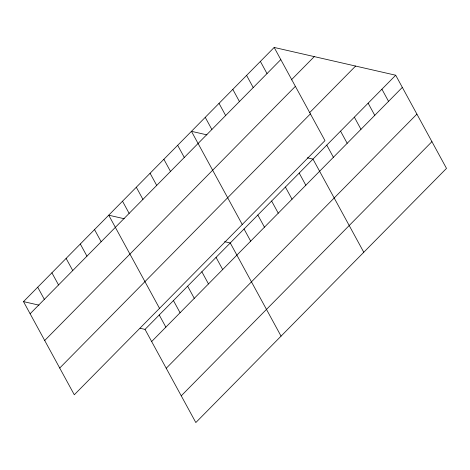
<?xml version="1.0" encoding="UTF-8"?>
<svg xmlns="http://www.w3.org/2000/svg" width="470" height="470" viewBox="0 0 470 470"><rect width="100%" height="100%" fill="white"/><g stroke="black" fill="none" stroke-linecap="round" stroke-linejoin="round"><path stroke-width="0.7" d="M274.175 47.447L324.97 140.612L74.295 394.771L23.5 301.611L274.175 47.447L395.705 75.229L446.5 168.389L195.826 422.554L145.03 329.388L140.107 328.26M30.127 313.766L280.801 59.602M291.3 79.912L314.277 56.617M44.703 340.497L295.377 86.339M309.642 112.659L355.602 66.058M59.719 368.039L310.394 113.881M145.03 329.388L395.705 75.229M151.657 341.543L402.332 87.385M166.233 368.274L416.908 114.116M181.25 395.816L431.924 141.658M206.929 134.861L191.449 131.324L242.244 224.484M307.356 157.814L312.985 159.101L363.78 252.261M124.209 218.732L108.729 215.195L159.524 308.355M224.631 241.686L230.265 242.972L281.054 336.138M23.5 301.611L38.981 305.147M381.922 89.206L388.549 101.361M368.133 103.183L374.76 115.338M354.345 117.165L360.972 129.321M340.556 131.142L347.183 143.297M326.773 145.124L333.4 157.274M260.386 61.429L267.013 73.584M246.597 75.406L253.224 87.561M299.196 173.078L305.823 185.233M232.814 89.388L239.442 101.538M285.408 187.06L292.034 199.215M219.026 103.365L225.653 115.52M271.625 201.037L278.252 213.192M205.237 117.341L211.864 129.497M257.836 215.013L264.463 227.169M244.047 228.996L250.675 241.151M177.666 145.3L184.293 157.456M163.877 159.277L170.504 171.433M216.059 257.378L222.686 269.533M150.089 173.26L156.716 185.415M201.853 271.778L208.48 283.933M136.3 187.236L142.933 199.392M187.647 286.183L194.275 298.338M122.517 201.219L129.144 213.374M173.442 300.583L180.069 312.738M159.236 314.988L165.863 327.144M94.523 229.595L101.15 241.75M80.317 244.001L86.944 256.156M66.117 258.4L72.744 270.555M51.912 272.806L58.538 284.961M37.706 287.205L44.333 299.361"/></g></svg>
